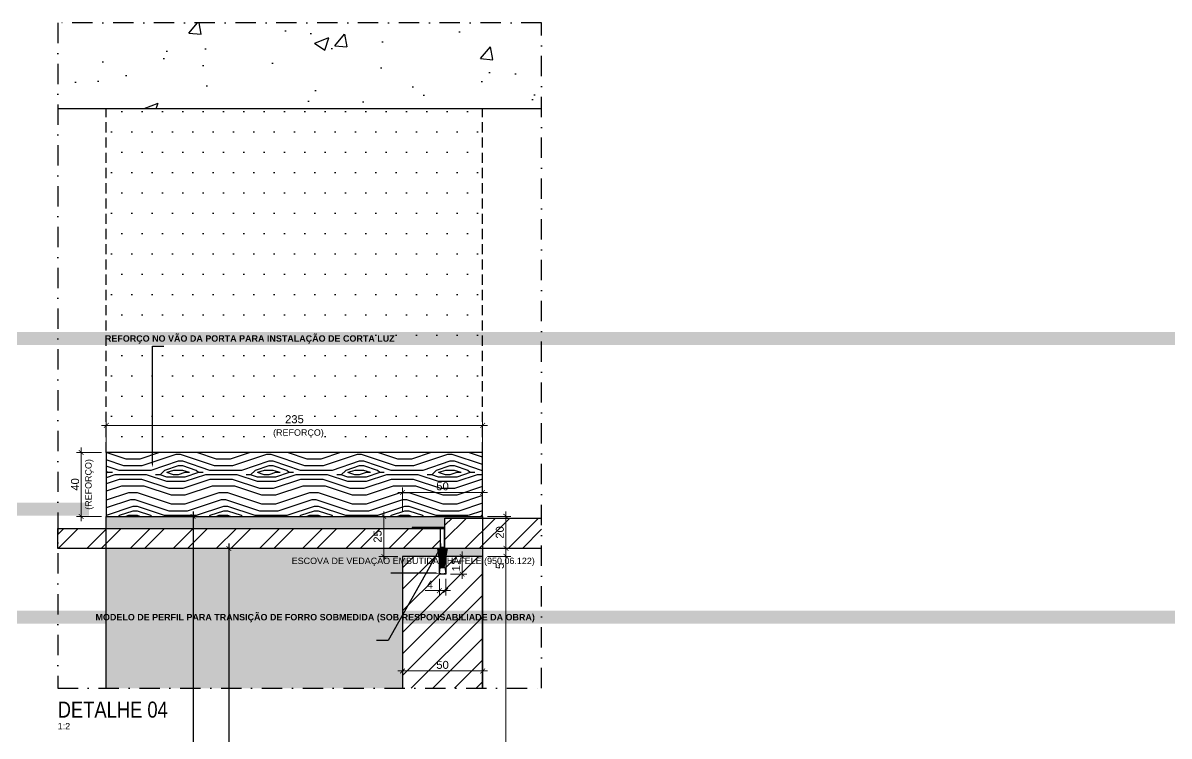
# Model space of a CAD drawing. Header units: millimetres. Extents: x -63251 to 507826, y 5339 to 217512.
# Drawn here: x 86959 to 87675, y 103619 to 104065 of the extents above; entities that cross this region are included whole.
import ezdxf
from ezdxf import colors
from ezdxf.entities.mleader import LeaderData, LeaderLine
from ezdxf.math import Vec2, Vec3

# ---------------------------------------------------------------- set-up
doc = ezdxf.new("R2010")
doc.units = ezdxf.units.MM
doc.header["$PDMODE"] = 3
doc.linetypes.add('TRAÇO 1-1', pattern=[9.525, 6.35, -3.175])
doc.linetypes.add('TRAÇO E PONTO 1-1', pattern=[25.4, 12.7, -6.35, 0, -6.35])
for name, color, linetype in [('_COMENTÁRIOS ARQ', 30, 'Continuous'), ('COTAS', 9, 'Continuous'), ('FERRAGEM', 3, 'Continuous'), ('FERRAGENS', 3, 'Continuous'), ('GESSO', 1, 'Continuous'), ('HACHURA', 21, 'Continuous'), ('MARCENARIA', 4, 'Continuous'), ('PAREDE', 94, 'Continuous'), ('PROJEÇÃO', 8, 'Continuous'), ('TEXTO', 105, 'Continuous'), ('TEXTO TRAÇO PONTO', 105, 'TRAÇO E PONTO 1-1')]:
    doc.layers.add(name, color=color, linetype=linetype)
doc.layers.add('ARQ-COTA', color=12, linetype='Continuous', lineweight=9)
doc.styles.add('1-1', font='arial.ttf', dxfattribs={"height": 0.2})
doc.styles.add('MEDIDA OFICIAL', font='ariblk.ttf')
doc.styles.add('PADRÃO', font='arial.ttf')
doc.styles.add('PADRÃO NEGRITO', font='arialbd.ttf')
doc.styles.add('TITULO', font='swissck.ttf')
doc.dimstyles.new('1-2', dxfattribs={"dimscale": 2, "dimtxt": 2.5, "dimasz": 1.5, "dimexe": 1.5, "dimexo": 1.5, "dimtad": 1, "dimtxsty": 'PADRÃO', "dimblk": 'ARCHTICK', "dimcen": 2.5, "dimdle": 1.5, "dimclrd": 9, "dimclre": 9, "dimclrt": 6, "dimadec": 0, "dimazin": 0, "dimtfac": 1, "dimtmove": 0, "dimatfit": 3, "dimfxl": 1.25, "dimlwd": -1, "dimlwe": -1, "dimarcsym": 0})
doc.dimstyles.new('Med. Ofic.1-2', dxfattribs={"dimscale": 2, "dimtxt": 2.5, "dimasz": 1.5, "dimexe": 1.5, "dimexo": 1.5, "dimtad": 1, "dimtxsty": 'MEDIDA OFICIAL', "dimblk": 'ARCHTICK', "dimcen": 2.5, "dimdle": 1.5, "dimclrd": 9, "dimclre": 9, "dimclrt": 10, "dimadec": 0, "dimazin": 0, "dimtfac": 1, "dimtmove": 0, "dimatfit": 3, "dimfxl": 1.25, "dimlwd": -1, "dimlwe": -1, "dimarcsym": 0})

# ---------------------------------------------------------------- blocks, each defined once
blk = doc.blocks.new('_ArchTick')
at = {"color": 0, "linetype": 'ByBlock', "const_width": 0.15}
blk.add_lwpolyline([(-0.5, -0.5), (0.5, 0.5)], dxfattribs=at)
blk = doc.blocks.new('*D662')
at = {"layer": 'ARQ-COTA', "color": 9, "transparency": 16777216}
blk.add_line((87249.41, 103659.72), (87193.41, 103659.72), dxfattribs=at)
at = {"layer": 'Defpoints', "color": 0, "transparency": 16777216}
for p in [(87196.41, 103659.72), (87196.41, 103659.72), (87246.41, 103659.72)]:
    blk.add_point(p, dxfattribs=at)
at = {"layer": 'ARQ-COTA', "color": 9, "transparency": 16777216, "xscale": 3, "yscale": 3, "zscale": 3, "rotation": 180}
blk.add_blockref('_ArchTick', (87196.41, 103659.72), dxfattribs=at)
at = {"layer": 'ARQ-COTA', "color": 9, "transparency": 16777216, "xscale": 3, "yscale": 3, "zscale": 3}
blk.add_blockref('_ArchTick', (87246.41, 103659.72), dxfattribs=at)
at = {"layer": 'ARQ-COTA', "color": 6, "transparency": 16777216, "insert": (87221.41, 103663.52), "char_height": 5, "attachment_point": 5, "style": 'PADRÃO'}
blk.add_mtext('50', dxfattribs=at)
blk = doc.blocks.new('*D663')
at = {"layer": 'ARQ-COTA', "color": 9, "transparency": 16777216}
for p, q in [((87249.41, 103736.32), (87264.01, 103736.32)), ((87261.01, 103739.32), (87261.01, 103731.32)), ((87249.41, 103731.32), (87264.01, 103731.32)), ((87261.01, 103731.32), (87261.01, 103722.51))]:
    blk.add_line(p, q, dxfattribs=at)
at = {"layer": 'Defpoints', "color": 0, "transparency": 16777216}
for p in [(87246.41, 103736.32), (87246.41, 103731.32), (87261.01, 103731.32)]:
    blk.add_point(p, dxfattribs=at)
at = {"layer": 'ARQ-COTA', "color": 9, "transparency": 16777216, "xscale": 3, "yscale": 3, "zscale": 3}
for p, rotation in [((87261.01, 103736.32), 90), ((87261.01, 103731.32), 270)]:
    blk.add_blockref('_ArchTick', p, dxfattribs=dict(at, rotation=rotation))
at = {"layer": 'ARQ-COTA', "color": 6, "transparency": 16777216, "insert": (87257.22, 103725.42), "char_height": 5, "attachment_point": 5, "rotation": 90, "style": 'PADRÃO'}
blk.add_mtext('5', dxfattribs=at)
blk = doc.blocks.new('*D664')
at = {"layer": 'ARQ-COTA', "color": 9, "transparency": 16777216}
for p, q in [((87249.41, 103756.32), (87264.01, 103756.32)), ((87261.01, 103733.32), (87261.01, 103759.32)), ((87249.41, 103736.32), (87264.01, 103736.32))]:
    blk.add_line(p, q, dxfattribs=at)
at = {"layer": 'Defpoints', "color": 0, "transparency": 16777216}
for p in [(87246.41, 103756.32), (87261.01, 103756.32), (87246.41, 103736.32)]:
    blk.add_point(p, dxfattribs=at)
at = {"layer": 'ARQ-COTA', "color": 9, "transparency": 16777216, "xscale": 3, "yscale": 3, "zscale": 3}
for p, rotation in [((87261.01, 103756.32), 90), ((87261.01, 103736.32), 270)]:
    blk.add_blockref('_ArchTick', p, dxfattribs=dict(at, rotation=rotation))
at = {"layer": 'ARQ-COTA', "color": 6, "transparency": 16777216, "insert": (87257.21, 103746.32), "char_height": 5, "attachment_point": 5, "rotation": 90, "style": 'PADRÃO'}
blk.add_mtext('20', dxfattribs=at)
blk = doc.blocks.new('*D665')
at = {"layer": 'ARQ-COTA', "color": 9, "transparency": 16777216}
for p, q in [((87183.38, 103756.32), (87181.67, 103756.32)), ((87184.67, 103728.32), (87184.67, 103759.32)), ((87193.41, 103731.32), (87181.67, 103731.32))]:
    blk.add_line(p, q, dxfattribs=at)
at = {"layer": 'Defpoints', "color": 0, "transparency": 16777216}
for p in [(87184.67, 103756.32), (87186.38, 103756.32), (87196.41, 103731.32)]:
    blk.add_point(p, dxfattribs=at)
at = {"layer": 'ARQ-COTA', "color": 9, "transparency": 16777216, "xscale": 3, "yscale": 3, "zscale": 3}
for p, rotation in [((87184.67, 103756.32), 90), ((87184.67, 103731.32), 270)]:
    blk.add_blockref('_ArchTick', p, dxfattribs=dict(at, rotation=rotation))
at = {"layer": 'ARQ-COTA', "color": 6, "transparency": 16777216, "insert": (87180.86, 103743.82), "char_height": 5, "attachment_point": 5, "rotation": 90, "style": 'PADRÃO'}
blk.add_mtext('25', dxfattribs=at)
blk = doc.blocks.new('*D666')
at = {"layer": 'ARQ-COTA', "color": 9, "transparency": 16777216}
for p, q in [((87193.41, 103771.34), (87249.41, 103771.34)), ((87196.41, 103759.32), (87196.41, 103774.34)), ((87246.41, 103768.76), (87246.41, 103774.34))]:
    blk.add_line(p, q, dxfattribs=at)
at = {"layer": 'Defpoints', "color": 0, "transparency": 16777216}
for p in [(87246.41, 103771.34), (87246.41, 103765.76), (87196.41, 103756.32)]:
    blk.add_point(p, dxfattribs=at)
at = {"layer": 'ARQ-COTA', "color": 9, "transparency": 16777216, "xscale": 3, "yscale": 3, "zscale": 3, "rotation": 180}
blk.add_blockref('_ArchTick', (87196.41, 103771.34), dxfattribs=at)
at = {"layer": 'ARQ-COTA', "color": 9, "transparency": 16777216, "xscale": 3, "yscale": 3, "zscale": 3}
blk.add_blockref('_ArchTick', (87246.41, 103771.34), dxfattribs=at)
at = {"layer": 'ARQ-COTA', "color": 6, "transparency": 16777216, "insert": (87221.41, 103775.14), "char_height": 5, "attachment_point": 5, "style": 'PADRÃO'}
blk.add_mtext('50', dxfattribs=at)
blk = doc.blocks.new('*D667')
at = {"layer": 'ARQ-COTA', "color": 9, "transparency": 16777216}
for p, q in [((86995.72, 103753.32), (86995.72, 103799.32)), ((87008.41, 103796.32), (86992.72, 103796.32)), ((87008.41, 103756.32), (86992.72, 103756.32))]:
    blk.add_line(p, q, dxfattribs=at)
at = {"layer": 'Defpoints', "color": 0, "transparency": 16777216}
for p in [(86995.72, 103796.32), (87011.41, 103796.32), (87011.41, 103756.32)]:
    blk.add_point(p, dxfattribs=at)
at = {"layer": 'ARQ-COTA', "color": 9, "transparency": 16777216, "xscale": 3, "yscale": 3, "zscale": 3}
for p, rotation in [((86995.72, 103796.32), 90), ((86995.72, 103756.32), 270)]:
    blk.add_blockref('_ArchTick', p, dxfattribs=dict(at, rotation=rotation))
at = {"layer": 'ARQ-COTA', "color": 6, "transparency": 16777216, "insert": (86991.92, 103776.32), "char_height": 5, "attachment_point": 5, "rotation": 90, "style": 'PADRÃO'}
blk.add_mtext('40', dxfattribs=at)
blk = doc.blocks.new('*D668')
at = {"layer": 'ARQ-COTA', "color": 9, "transparency": 16777216}
for p, q in [((87008.41, 103813.25), (87249.41, 103813.25)), ((87011.41, 103799.32), (87011.41, 103816.25)), ((87246.41, 103799.32), (87246.41, 103816.25))]:
    blk.add_line(p, q, dxfattribs=at)
at = {"layer": 'Defpoints', "color": 0, "transparency": 16777216}
for p in [(87246.41, 103813.25), (87011.41, 103796.32), (87246.41, 103796.32)]:
    blk.add_point(p, dxfattribs=at)
at = {"layer": 'ARQ-COTA', "color": 9, "transparency": 16777216, "xscale": 3, "yscale": 3, "zscale": 3, "rotation": 180}
blk.add_blockref('_ArchTick', (87011.41, 103813.25), dxfattribs=at)
at = {"layer": 'ARQ-COTA', "color": 9, "transparency": 16777216, "xscale": 3, "yscale": 3, "zscale": 3}
blk.add_blockref('_ArchTick', (87246.41, 103813.25), dxfattribs=at)
at = {"layer": 'ARQ-COTA', "color": 6, "transparency": 16777216, "insert": (87128.91, 103817.06), "char_height": 5, "attachment_point": 5, "style": 'PADRÃO'}
blk.add_mtext('235', dxfattribs=at)
blk = doc.blocks.new('*D1668')
at = {"layer": 'COTAS', "color": 9, "linetype": 'Continuous', "transparency": 16777216}
blk.add_line((87087.91, 103739.32), (87087.91, 103355.9), dxfattribs=at)
at = {"layer": 'COTAS', "color": 9, "transparency": 16777216}
for p, q in [((87090.91, 103736.32), (87090.91, 103736.32)), ((87090.91, 103358.9), (87090.91, 103358.9))]:
    blk.add_line(p, q, dxfattribs=at)
at = {"layer": 'Defpoints', "color": 0, "transparency": 16777216}
for p in [(87087.91, 103736.32), (87087.91, 103358.9), (87087.91, 103358.9)]:
    blk.add_point(p, dxfattribs=at)
at = {"layer": 'COTAS', "color": 9, "transparency": 16777216, "xscale": 3, "yscale": 3, "zscale": 3}
for p, rotation in [((87087.91, 103736.32), 90), ((87087.91, 103358.9), 270)]:
    blk.add_blockref('_ArchTick', p, dxfattribs=dict(at, rotation=rotation))
at = {"layer": 'COTAS', "color": 10, "transparency": 16777216, "insert": (87084.08, 103547.61), "char_height": 5, "attachment_point": 5, "rotation": 90, "style": 'MEDIDA OFICIAL'}
blk.add_mtext('2925', dxfattribs=at)
blk = doc.blocks.new('*D1669')
at = {"layer": 'COTAS', "color": 9, "linetype": 'Continuous', "transparency": 16777216}
blk.add_line((87065.59, 103759.32), (87065.59, 103355.9), dxfattribs=at)
at = {"layer": 'COTAS', "color": 9, "transparency": 16777216}
for p, q in [((87068.59, 103756.32), (87068.59, 103756.32)), ((87068.59, 103358.9), (87068.59, 103358.9))]:
    blk.add_line(p, q, dxfattribs=at)
at = {"layer": 'Defpoints', "color": 0, "transparency": 16777216}
for p in [(87065.59, 103756.32), (87065.59, 103358.9), (87065.59, 103358.9)]:
    blk.add_point(p, dxfattribs=at)
at = {"layer": 'COTAS', "color": 9, "transparency": 16777216, "xscale": 3, "yscale": 3, "zscale": 3}
for p, rotation in [((87065.59, 103756.32), 90), ((87065.59, 103358.9), 270)]:
    blk.add_blockref('_ArchTick', p, dxfattribs=dict(at, rotation=rotation))
at = {"layer": 'COTAS', "color": 10, "transparency": 16777216, "insert": (87061.76, 103557.61), "char_height": 5, "attachment_point": 5, "rotation": 90, "style": 'MEDIDA OFICIAL'}
blk.add_mtext('2945', dxfattribs=at)
blk = doc.blocks.new('*D1670')
at = {"layer": 'ARQ-COTA', "color": 9, "transparency": 16777216}
for p, q in [((87261.01, 103734.32), (87261.01, 103360.9)), ((87249.41, 103731.32), (87264.01, 103731.32)), ((87249.41, 103363.9), (87264.01, 103363.9))]:
    blk.add_line(p, q, dxfattribs=at)
at = {"layer": 'Defpoints', "color": 0, "transparency": 16777216}
for p in [(87246.41, 103731.32), (87246.41, 103363.9), (87261.01, 103363.9)]:
    blk.add_point(p, dxfattribs=at)
at = {"layer": 'ARQ-COTA', "color": 9, "transparency": 16777216, "xscale": 3, "yscale": 3, "zscale": 3}
for p, rotation in [((87261.01, 103731.32), 90), ((87261.01, 103363.9), 270)]:
    blk.add_blockref('_ArchTick', p, dxfattribs=dict(at, rotation=rotation))
at = {"layer": 'ARQ-COTA', "color": 6, "transparency": 16777216, "insert": (87257.21, 103547.61), "char_height": 5, "attachment_point": 5, "rotation": 90, "style": 'PADRÃO'}
blk.add_mtext('2915', dxfattribs=at)
blk = doc.blocks.new('ESCOVA DE VEDAÇÃO')
at = {"layer": 'FERRAGEM'}
blk.add_lwpolyline([(-1.5, -4), (1.5, -4), (2, -0.5, 0.25), (-2, -0.5)], format="xyb", close=True, dxfattribs=at)
at = {"layer": 'FERRAGEM', "color": 8}
for points in [[(-1.04, -4), (-3.04, -16)], [(-0.79, -4), (-2.3, -16)], [(-0.55, -4), (-1.63, -16)], [(-0.35, -4), (-0.96, -16)], [(-0.21, -4), (-0.45, -16)], [(0.08, -4), (0.33, -16)], [(0.35, -4), (0.96, -16)], [(0.55, -4), (1.63, -16)], [(0.79, -4), (2.3, -16)], [(1.04, -4), (3.04, -16)]]:
    blk.add_lwpolyline(points, dxfattribs=at)
blk = doc.blocks.new('*D1115')
at = {"layer": 'ARQ-COTA', "color": 9, "transparency": 16777216}
for p, q in [((87219.41, 103717.32), (87219.41, 103706.98)), ((87223.41, 103717.32), (87223.41, 103706.98)), ((87219.41, 103709.98), (87210.46, 103709.98)), ((87226.41, 103709.98), (87219.41, 103709.98))]:
    blk.add_line(p, q, dxfattribs=at)
at = {"layer": 'Defpoints', "color": 0, "transparency": 16777216}
for p in [(87219.41, 103720.32), (87223.41, 103720.32), (87219.41, 103709.98)]:
    blk.add_point(p, dxfattribs=at)
at = {"layer": 'ARQ-COTA', "color": 9, "transparency": 16777216, "xscale": 3, "yscale": 3, "zscale": 3, "rotation": 180}
blk.add_blockref('_ArchTick', (87219.41, 103709.98), dxfattribs=at)
at = {"layer": 'ARQ-COTA', "color": 9, "transparency": 16777216, "xscale": 3, "yscale": 3, "zscale": 3}
blk.add_blockref('_ArchTick', (87223.41, 103709.98), dxfattribs=at)
at = {"layer": 'ARQ-COTA', "color": 6, "transparency": 16777216, "insert": (87213.43, 103713.73), "char_height": 5, "attachment_point": 5, "style": 'PADRÃO'}
blk.add_mtext('4', dxfattribs=at)
blk = doc.blocks.new('*D1116')
at = {"layer": 'ARQ-COTA', "color": 9, "transparency": 16777216}
for p, q in [((87233.63, 103734.32), (87233.63, 103717.32)), ((87228.6, 103731.32), (87236.63, 103731.32)), ((87226.41, 103720.32), (87236.63, 103720.32))]:
    blk.add_line(p, q, dxfattribs=at)
at = {"layer": 'Defpoints', "color": 0, "transparency": 16777216}
for p in [(87225.6, 103731.32), (87223.41, 103720.32), (87233.63, 103720.32)]:
    blk.add_point(p, dxfattribs=at)
at = {"layer": 'ARQ-COTA', "color": 9, "transparency": 16777216, "xscale": 3, "yscale": 3, "zscale": 3}
for p, rotation in [((87233.63, 103731.32), 90), ((87233.63, 103720.32), 270)]:
    blk.add_blockref('_ArchTick', p, dxfattribs=dict(at, rotation=rotation))
at = {"layer": 'ARQ-COTA', "color": 6, "transparency": 16777216, "insert": (87229.87, 103725.82), "char_height": 5, "attachment_point": 5, "rotation": 90, "style": 'PADRÃO'}
blk.add_mtext('11', dxfattribs=at)

msp = doc.modelspace()

# ---------------------------------------------------------------- hatches: boundary and pattern name
at = {"layer": 'HACHURA'}
h = msp.add_hatch(dxfattribs=at)
h.set_pattern_fill('AR-CONC', color=21, scale=0.5)
h.set_pattern_definition([(50, (26849.184, 19.814), (91.092334, -7.969543), [9.525, -104.775]), (355, (26849.18, 19.81), (-17.62171, 95.52842), [7.62, -83.82029]), (100.451445, (26856.775, 19.15), (73.470624, 87.558876), [8.095004, -89.04512]), (46.1842, (26849.18, 45.21), (135.53952, -21.02116), [14.2875, -157.1625]), (96.63556, (26860.48, 43.46), (118.70207, 123.71306), [12.14251, -133.5678]), (351.18415, (26849.18, 45.21), (118.70207, 123.71306), [11.42998, -125.72987]), (21, (26861.884, 38.864), (75.807196, -51.1326), [9.525, -104.775]), (326, (26861.88, 38.86), (30.901014, 92.09398), [7.62, -83.82]), (71.451445, (26868.2, 34.6), (106.70821, 40.961384), [8.095004, -89.04497]), (37.5, (26849.184, 19.814), (1.544302, 42.277519), [0, -82.804, 0, -85.09, 0, -84.1375]), (7.5, (26849.184, 19.814), (33.409831, 50.090287), [0, -48.514, 0, -80.899, 0, -32.0675]), (327.5, (26820.863, 19.814), (67.795298, -2.864372), [0, -31.75, 0, -99.06, 0, -131.445]), (317.5, (26808.163, 19.814), (74.06459, 12.713246), [0, -41.275, 0, -65.786, 0, -93.345])])
h.paths.add_polyline_path([(86981.064, 104064.795), (86981.064, 104011.323), (87283.292, 104011.323), (87283.292, 104064.795)])
at = {"layer": 'HACHURA', "true_color": 0x636466}
h = msp.add_hatch(dxfattribs=at)
h.set_pattern_fill('PATRON00077', color=251, scale=40, angle=135, pattern_type=2)
h.set_pattern_definition([(135, (26936.63, -5450.17), (-56.568542, 4e-15), [2, -38]), (225, (26915.418, -5448.754), (-7e-15, -56.568542), [4, -36]), (180, (26923.903, -5451.582), (-28.284271, -28.284271), [2.828, -8.484, 2.828, -5.656, 19.8, -16.9725425]), (180, (26939.46, -5450.168), (-28.284271, -28.284271), [2.8284, -5.6568, 2.8284, -45.2549425]), (180, (26926.73, -5443.097), (-28.284271, -28.284271), [2.8284, -53.740142]), (180, (26925.317, -5438.854), (-28.284271, -28.284271), [2.8284, -53.740142]), (180, (26926.73, -5445.926), (-28.284271, -28.284271), [2.8284, -53.740142]), (180, (26926.73, -5448.754), (-28.284271, -28.284271), [5.6568, -50.911742]), (180, (26898.447, -5462.896), (-28.284271, -28.284271), [5.6568, -50.911742]), (180, (26928.146, -5452.997), (-28.284271, -28.284271), [11.3136, -45.254942]), (180, (26928.146, -5455.825), (-28.284271, -28.284271), [11.3136, -45.254942]), (180, (26901.275, -5445.926), (-28.284271, -28.284271), [11.3136, -45.254942]), (180, (26926.73, -5460.068), (-28.284271, -28.284271), [8.48528, -48.083262]), (180, (26928.146, -5469.967), (-28.284271, -28.284271), [8.48528, -48.083262]), (180, (26928.146, -5464.31), (-28.284271, -28.284271), [8.48528, -48.083262]), (180, (26901.275, -5454.41), (-28.284271, -28.284271), [14.142136, -42.426406]), (180, (26902.69, -5458.653), (-28.284271, -28.284271), [14.142136, -42.426406]), (180, (26906.932, -5448.754), (-28.284271, -28.284271), [19.79899, -36.769553]), (161.565051, (26930.974, -5450.168), (-28.2842713, 28.2842712), [4.472136, -84.970583]), (161.565051, (26916.832, -5452.997), (-28.2842713, 28.2842712), [4.472136, -84.970583]), (161.565051, (26921.074, -5451.582), (-28.2842713, 28.2842712), [4.472136, -84.970583]), (161.565051, (26935.217, -5448.754), (-28.2842713, 28.2842712), [8.944272, -80.498447]), (161.565051, (26916.832, -5455.825), (-28.2842713, 28.2842712), [13.416408, -76.026311]), (161.565051, (26918.246, -5460.068), (-28.2842713, 28.2842712), [17.888544, -71.554175]), (161.565051, (26919.66, -5464.31), (-28.2842713, 28.2842712), [17.888544, -71.554175]), (161.565051, (26915.418, -5477.038), (-28.2842713, 28.2842712), [17.888544, -71.554175]), (161.565051, (26918.246, -5474.21), (-28.2842713, 28.2842712), [22.36068, -67.082039]), (161.565051, (26919.66, -5469.967), (-28.2842713, 28.2842712), [22.36068, -67.082039]), (198.434949, (26921.074, -5448.754), (-28.2842712, -28.2842712), [4.472136, -84.970583]), (198.434949, (26928.146, -5450.168), (-28.2842712, -28.2842712), [4.472136, -84.970583]), (198.434949, (26936.63, -5450.168), (-28.2842712, -28.2842712), [8.944272, -80.498447]), (198.434949, (26923.903, -5445.926), (-28.2842712, -28.2842712), [8.944272, -80.498447]), (198.434949, (26940.873, -5451.582), (-28.2842712, -28.2842712), [13.416408, -76.026311]), (198.434949, (26943.702, -5454.41), (-28.2842712, -28.2842712), [17.888544, -71.554175]), (198.434949, (26916.832, -5430.37), (-28.2842712, -28.2842712), [17.888544, -71.554175]), (198.434949, (26923.903, -5443.097), (-28.2842712, -28.2842712), [17.888544, -71.554175]), (198.434949, (26921.074, -5434.612), (-28.2842712, -28.2842712), [22.36068, -67.082039]), (198.434949, (26922.489, -5438.854), (-28.2842712, -28.2842712), [22.36068, -67.082039])])
h.paths.add_polyline_path([(87011.414, 103796.323), (87011.414, 103756.323), (87246.414, 103756.323), (87246.414, 103796.323)])
at = {"layer": 'HACHURA', "true_color": 0xba9673}
h = msp.add_hatch(color=33, dxfattribs=at)
h.dxf.hatch_style = 1
h.paths.add_polyline_path([(87246.414, 103756.323), (87011.414, 103756.323), (87011.414, 103748.823), (87202.414, 103748.823), (87202.414, 103749.323), (87222.914, 103749.323), (87222.914, 103755.323), (87246.414, 103755.323)])
h.paths.add_polyline_path([(87011.414, 103648.937), (87196.414, 103648.937), (87196.414, 103731.324), (87246.414, 103731.323), (87246.414, 103736.323), (87196.414, 103736.323), (87176.414, 103736.323), (87011.414, 103736.323)])
at = {"layer": 'PROJEÇÃO', "linetype": 'TRAÇO 1-1'}
h = msp.add_hatch(dxfattribs=at)
h.set_pattern_fill('DOTS', color=8, scale=8)
h.set_pattern_definition([(0, (26943.702, -5451.911), (6.35, 12.7), [0, -12.7])])
h.paths.add_polyline_path([(87246.414, 104011.323), (87011.414, 104011.323), (87011.414, 103796.323), (87246.414, 103796.323)])
h = msp.add_hatch(dxfattribs=at)
h.set_pattern_fill('ANSI31', color=8, scale=3)
h.set_pattern_definition([(45, (26943.702, -5439.411), (-6.7351921, 6.7351921), [])])
h.paths.add_polyline_path([(87246.414, 103648.937), (87246.414, 103731.323), (87223.414, 103731.323), (87223.414, 103720.324), (87219.414, 103720.324), (87219.414, 103731.323), (87196.414, 103731.323), (87196.414, 103648.937)])

# ---------------------------------------------------------------- linework, layer by layer
at = {"layer": 'FERRAGEM'}
msp.add_lwpolyline([(87011.414, 103756.323), (87246.414, 103756.323), (87246.414, 103796.323), (87011.414, 103796.323)], close=True, dxfattribs=at)
at = {"layer": 'MARCENARIA'}
for points in [[(87011.414, 103648.937), (87011.414, 103756.323), (87246.414, 103756.323), (87246.414, 103648.937)], [(87246.414, 103648.937), (87246.414, 103731.323), (87223.414, 103731.323), (87223.414, 103720.324), (87219.414, 103720.324), (87219.414, 103731.323), (87196.414, 103731.323), (87196.414, 103648.937)]]:
    msp.add_lwpolyline(points, dxfattribs=at)
at = {"layer": 'PAREDE'}
msp.add_lwpolyline([(86981.064, 104011.323), (87283.292, 104011.323)], dxfattribs=at)
at = {"layer": 'PROJEÇÃO', "color": 8, "linetype": 'TRAÇO 1-1'}
for p, q in [((87011.414, 103796.323), (87011.414, 104011.323)), ((87246.414, 103796.323), (87246.414, 104011.323))]:
    msp.add_line(p, q, dxfattribs=at)
at = {"layer": 'TEXTO TRAÇO PONTO'}
msp.add_lwpolyline([(87283.292, 103648.937), (87283.292, 104064.795), (86981.064, 104064.795), (86981.064, 103648.937)], close=True, dxfattribs=at)

# ---------------------------------------------------------------- texts
at = {"layer": 'TEXTO', "color": 1, "insert": (86981.064, 103630.437), "char_height": 10, "width": 220.061, "attachment_point": 7, "style": 'TITULO'}
msp.add_mtext('DETALHE 04', dxfattribs=at)
at = {"layer": 'TEXTO', "insert": (86981.064, 103627.237), "char_height": 4, "width": 48, "attachment_point": 1, "style": 'PADRÃO'}
msp.add_mtext('1:2', dxfattribs=at)

# ---------------------------------------------------------------- dimensions: what is measured, and where the dimension line sits
at = {"layer": 'ARQ-COTA'}
for base, p1, p2, picture, middle in [((87246.414, 103771.342), (87196.414, 103756.323), (87246.414, 103765.764), '*D666', (87221.414, 103775.145)), ((87196.414, 103659.717), (87246.414, 103659.717), (87196.414, 103659.717), '*D662', (87221.414, 103663.52))]:
    dim = msp.add_linear_dim(base=base, p1=p1, p2=p2, dimstyle='1-2', dxfattribs=at)
    dim.commit()
    dim.dimension.update_dxf_attribs({"geometry": picture, "text_midpoint": middle})
for base, p1, p2, picture, middle in [((87184.667, 103756.323), (87196.414, 103731.323), (87186.383, 103756.323), '*D665', (87180.864, 103743.823)), ((87261.015, 103756.323), (87246.414, 103736.323), (87246.414, 103756.323), '*D664', (87257.212, 103746.323)), ((87261.015, 103731.323), (87246.414, 103736.323), (87246.414, 103731.323), '*D663', (87257.222, 103725.416))]:
    dim = msp.add_linear_dim(base=base, p1=p1, p2=p2, angle=90, dimstyle='1-2', dxfattribs=at)
    dim.commit()
    dim.dimension.update_dxf_attribs({"geometry": picture, "text_midpoint": middle})

# ---------------------------------------------------------------- leaders
at = {"layer": 'COTAS', "ltscale": 0.4}
ml = msp.add_multileader_mtext('Standard', dxfattribs=at)
ml.set_content('BIT 5x5mm', color=105, style='1-1')
ml.set_leader_properties(color=256, linetype='ByLayer', lineweight=-1)
ml.build(insert=Vec2(0, 0))
ml.multileader.update_dxf_attribs({"text_left_attachment_type": 2, "text_right_attachment_type": 2, "dogleg_length": 0.36, "arrow_head_size": 2, "scale": 20})
ctx = ml.context
ctx.base_point, ctx.scale, ctx.arrow_head_size, ctx.landing_gap_size, ctx.plane_origin = Vec3(86011.922, 103937.52), 20, 2, 4, Vec3(85942.947, 103914.309)
ctx.left_attachment, ctx.right_attachment = 2, 2
notes = []
notes.append((ctx, [(0, (1, 1, 0), (86001.864, 103937.52), (1, 0), 10.059, [(0, [(86001.879, 103919.478)], 0, [])])]))
ctx.mtext.insert, ctx.mtext.width, ctx.mtext.flow_direction = Vec3(86015.922, 103939.554), 80.51012, 5
ml = msp.add_multileader_mtext('Standard', dxfattribs=at)
ml.set_content('BIT 5x5mm', color=105, style='1-1')
ml.set_leader_properties(color=256, linetype='ByLayer', lineweight=-1)
ml.build(insert=Vec2(0, 0))
ml.multileader.update_dxf_attribs({"text_left_attachment_type": 2, "text_right_attachment_type": 2, "dogleg_length": 0.36, "arrow_head_size": 2, "scale": 20})
ctx = ml.context
ctx.base_point, ctx.scale, ctx.arrow_head_size, ctx.landing_gap_size, ctx.plane_origin = Vec3(86433.335, 103937.52), 20, 2, 4, Vec3(86538.106, 103914.308)
ctx.left_attachment, ctx.right_attachment = 2, 2
notes.append((ctx, [(0, (1, 1, 0), (86479.189, 103937.52), (-1, 0), 10.059, [(0, [(86479.174, 103919.477)], 0, [])])]))
ctx.mtext.insert, ctx.mtext.width, ctx.mtext.flow_direction = Vec3(86437.335, 103939.554), 80.51012, 5
for ctx, leaders in notes:
    for number, flags, end, landing, length, lines in leaders:
        leader = LeaderData()
        leader.index, (leader.has_last_leader_line, leader.has_dogleg_vector, leader.attachment_direction) = number, flags
        leader.last_leader_point, leader.dogleg_vector, leader.dogleg_length = Vec3(end), Vec3(landing), length
        for number, points, colour, breaks in lines:
            line = LeaderLine()
            line.index, line.vertices, line.color, line.breaks = number, Vec3.list(points), colors.encode_raw_color(colour), breaks
            leader.lines.append(line)
        ctx.leaders.append(leader)

# ---------------------------------------------------------------- next in the draw order: leaders
ml = msp.add_multileader_mtext('Standard', dxfattribs=at)
ml.set_content('{\\fArial|b1|i0|c0|p34;REFORÇO NO VÃO DA PORTA PARA INSTALAÇÃO DE CORTA LUZ}', color=105, style='1-1')
ml.set_leader_properties(color=256, linetype='ByLayer', lineweight=-1)
ml.build(insert=Vec2(0, 0))
ml.multileader.update_dxf_attribs({"text_left_attachment_type": 2, "text_right_attachment_type": 2, "dogleg_length": 0.36, "arrow_head_size": 2, "scale": 20})
ctx = ml.context
ctx.base_point, ctx.scale, ctx.arrow_head_size, ctx.landing_gap_size, ctx.plane_origin = Vec3(87047.409, 103862.726), 20, 2, 4, Vec3(87174.345, 103860.492)
ctx.left_attachment, ctx.right_attachment, ctx.text_align_type = 2, 2, 1
notes = []
notes.append((ctx, [(1, (1, 1, 0), (87040.209, 103862.726), (1, 0), 7.2, [(1, [(87040.209, 103786.927)], 0, [])])]))
ctx.mtext.insert, ctx.mtext.width, ctx.mtext.alignment, ctx.mtext.flow_direction = Vec3(87101.021, 103869.548), 101.4372, 2, 5
ctx.mtext.has_bg_fill, ctx.mtext.bg_color, ctx.mtext.bg_scale_factor, ctx.mtext.bg_transparency, ctx.mtext.use_window_bg_color = 1, -1023563609, 1.5, 0, 0
ml = msp.add_multileader_mtext('Standard', dxfattribs=at)
ml.set_content('{\\fArial|b1|i0|c0|p34;MODELO DE PERFIL PARA TRANSIÇÃO DE FORRO SOBMEDIDA (\\C10;SOB RESPONSABILIADE DA OBRA\\C105;)}', color=105, style='1-1')
ml.set_leader_properties(color=256, linetype='ByLayer', lineweight=-1)
ml.build(insert=Vec2(0, 0))
ml.multileader.update_dxf_attribs({"text_left_attachment_type": 2, "text_right_attachment_type": 2, "dogleg_length": 0.36, "arrow_head_size": 2, "scale": 20})
ctx = ml.context
ctx.base_point, ctx.scale, ctx.arrow_head_size, ctx.landing_gap_size, ctx.plane_origin = Vec3(87103.529, 103678.852), 20, 2, 4, Vec3(87253.511, 103744.149)
ctx.left_attachment, ctx.right_attachment, ctx.text_align_type = 2, 2, 1
notes.append((ctx, [(0, (1, 1, 0), (87187.395, 103678.852), (-1, 0), 7.2, [(0, [(87219.914, 103736.323)], 0, [])])]))
ctx.mtext.insert, ctx.mtext.width, ctx.mtext.alignment, ctx.mtext.flow_direction = Vec3(87141.862, 103695.368), 68.57469, 2, 5
ctx.mtext.has_bg_fill, ctx.mtext.bg_color, ctx.mtext.bg_scale_factor, ctx.mtext.bg_transparency, ctx.mtext.use_window_bg_color = 1, -1023563609, 1.5, 0, 0
for ctx, leaders in notes:
    for number, flags, end, landing, length, lines in leaders:
        leader = LeaderData()
        leader.index, (leader.has_last_leader_line, leader.has_dogleg_vector, leader.attachment_direction) = number, flags
        leader.last_leader_point, leader.dogleg_vector, leader.dogleg_length = Vec3(end), Vec3(landing), length
        for number, points, colour, breaks in lines:
            line = LeaderLine()
            line.index, line.vertices, line.color, line.breaks = number, Vec3.list(points), colors.encode_raw_color(colour), breaks
            leader.lines.append(line)
        ctx.leaders.append(leader)

# ---------------------------------------------------------------- next in the draw order: hatches: boundary and pattern name
at = {"layer": 'FERRAGENS', "true_color": 0x939598}
h = msp.add_hatch(color=252, dxfattribs=at)
h.dxf.hatch_style = 1
h.paths.add_polyline_path([(87220.414, 103739.323), (87220.414, 103736.823), (87222.414, 103736.823), (87222.414, 103748.823), (87202.414, 103748.823), (87202.414, 103749.323), (87222.914, 103749.323), (87222.914, 103736.323), (87219.914, 103736.323), (87219.914, 103739.323)])
at = {"layer": 'HACHURA'}
h = msp.add_hatch(dxfattribs=at)
h.set_pattern_fill('ANSI32', color=8, scale=2)
h.set_pattern_definition([(45, (26920.202, -5449.41), (-13.4703842, 13.4703842), []), (45, (26929.182, -5449.41), (-13.4703842, 13.4703842), [])])
h.paths.add_polyline_path([(87283.292, 103736.323), (87283.292, 103755.323), (87222.914, 103755.323), (87222.914, 103736.323)])
h = msp.add_hatch(dxfattribs=at)
h.set_pattern_fill('ANSI32', color=8, scale=2)
h.set_pattern_definition([(45, (26867.202, -5454.91), (-13.4703842, 13.4703842), []), (45, (26876.182, -5454.91), (-13.4703842, 13.4703842), [])])
h.paths.add_polyline_path([(87219.914, 103736.323), (87219.914, 103748.823), (86981.064, 103748.823), (86981.064, 103736.323)])

# ---------------------------------------------------------------- next in the draw order: linework, layer by layer
at = {"layer": 'FERRAGENS'}
msp.add_lwpolyline([(87219.914, 103739.323), (87219.914, 103736.323), (87222.914, 103736.323), (87222.914, 103749.323), (87202.414, 103749.323), (87202.414, 103748.823), (87222.414, 103748.823), (87222.414, 103736.823), (87220.414, 103736.823), (87220.414, 103739.323)], close=True, dxfattribs=at)
at = {"layer": 'GESSO', "color": 1}
msp.add_lwpolyline([(87283.292, 103736.323), (87222.914, 103736.323), (87222.914, 103755.323), (87283.292, 103755.323)], dxfattribs=at)
msp.add_lwpolyline([(86981.064, 103748.823), (87219.914, 103748.823), (87219.914, 103736.323), (86981.064, 103736.323)], close=True, dxfattribs=at)

# ---------------------------------------------------------------- next in the draw order: block references
at = {"layer": '_COMENTÁRIOS ARQ', "xscale": -1, "rotation": 180}
msp.add_blockref('ESCOVA DE VEDAÇÃO', (87221.414, 103720.324), dxfattribs=at)

# ---------------------------------------------------------------- next in the draw order: texts
at = {"layer": 'COTAS', "color": 10, "insert": (87131.414, 103810.752), "char_height": 4, "width": 99.12947, "attachment_point": 2, "style": 'PADRÃO NEGRITO'}
msp.add_mtext('{\\fArial|b0|i0|c0|p34;\\C6;(REFORÇO)}', dxfattribs=at)
at = {"layer": 'COTAS', "color": 10, "insert": (86998.218, 103776.323), "char_height": 4, "width": 99.12947, "attachment_point": 2, "rotation": 90, "style": 'PADRÃO NEGRITO'}
msp.add_mtext('{\\fArial|b0|i0|c0|p34;\\C6;(REFORÇO)}', dxfattribs=at)

# ---------------------------------------------------------------- next in the draw order: dimensions: what is measured, and where the dimension line sits
at = {"layer": 'ARQ-COTA'}
for base, p1, p2, picture, middle in [((87246.414, 103813.252), (87011.414, 103796.323), (87246.414, 103796.323), '*D668', (87128.914, 103817.057)), ((87219.414, 103709.98), (87223.414, 103720.323), (87219.414, 103720.324), '*D1115', (87213.435, 103713.73))]:
    dim = msp.add_linear_dim(base=base, p1=p1, p2=p2, dimstyle='1-2', dxfattribs=at)
    dim.commit()
    dim.dimension.update_dxf_attribs({"geometry": picture, "text_midpoint": middle})
for base, p1, p2, angle, picture, middle in [((86995.718, 103796.323), (87011.414, 103756.323), (87011.414, 103796.323), 90, '*D667', (86991.916, 103776.323)), ((87233.627, 103720.323), (87225.596, 103731.323), (87223.414, 103720.323), 270, '*D1116', (87229.867, 103725.823))]:
    dim = msp.add_linear_dim(base=base, p1=p1, p2=p2, angle=angle, dimstyle='1-2', dxfattribs=at)
    dim.commit()
    dim.dimension.update_dxf_attribs({"geometry": picture, "text_midpoint": middle})
dim = msp.add_linear_dim(base=(87261.015, 103363.896), p1=(87246.414, 103731.323), p2=(87246.414, 103363.896), angle=90, text='2915', dimstyle='1-2', dxfattribs=at)
dim.commit()
dim.dimension.update_dxf_attribs({"geometry": '*D1670', "text_midpoint": (87257.212, 103547.61)})
at = {"layer": 'COTAS'}
for base, p1, p2, text, picture, middle in [((87065.594, 103358.896), (87065.594, 103756.323), (87065.594, 103358.896), '2945', '*D1669', (87061.759, 103557.61)), ((87087.914, 103358.896), (87087.914, 103736.323), (87087.914, 103358.896), '2925', '*D1668', (87084.079, 103547.61))]:
    dim = msp.add_linear_dim(base=base, p1=p1, p2=p2, angle=90, text=text, dimstyle='Med. Ofic.1-2', dxfattribs=at)
    dim.commit()
    dim.dimension.update_dxf_attribs({"geometry": picture, "text_midpoint": middle})

# ---------------------------------------------------------------- next in the draw order: leaders
at = {"layer": 'COTAS', "ltscale": 0.4}
ml = msp.add_multileader_mtext('Standard', dxfattribs=at)
ml.set_content('PUXADOR CAVA', color=105, style='1-1')
ml.set_leader_properties(color=256, linetype='ByLayer', lineweight=-1)
ml.build(insert=Vec2(0, 0))
ml.multileader.update_dxf_attribs({"text_left_attachment_type": 2, "text_right_attachment_type": 2, "dogleg_length": 0.36, "arrow_head_size": 2, "scale": 20})
ctx = ml.context
ctx.base_point, ctx.scale, ctx.arrow_head_size, ctx.landing_gap_size, ctx.plane_origin = Vec3(86049.948, 103794.397), 20, 2, 4, Vec3(86168.045, 103739.858)
ctx.left_attachment, ctx.right_attachment = 2, 2
notes = []
notes.append((ctx, [(0, (1, 1, 0), (86109.129, 103794.397), (-1, 0), 7.2, [(0, [(86109.114, 103739.463)], 0, [])])]))
ctx.mtext.insert, ctx.mtext.width, ctx.mtext.flow_direction = Vec3(86053.948, 103796.466), 80.51012, 5
ml = msp.add_multileader_mtext('Standard', dxfattribs=at)
ml.set_content('PIVÔ LATERAL CIR-16 ECLISSE', color=105, style='1-1')
ml.set_leader_properties(color=256, linetype='ByLayer', lineweight=-1)
ml.build(insert=Vec2(0, 0))
ml.multileader.update_dxf_attribs({"text_left_attachment_type": 2, "text_right_attachment_type": 2, "dogleg_length": 0.36, "arrow_head_size": 2, "scale": 20})
ctx = ml.context
ctx.base_point, ctx.scale, ctx.arrow_head_size, ctx.landing_gap_size, ctx.plane_origin = Vec3(86312.332, 103787.791), 20, 2, 4, Vec3(86444.765, 103727.457)
ctx.left_attachment, ctx.right_attachment = 2, 2
notes.append((ctx, [(0, (1, 1, 0), (86385.848, 103787.791), (-1, 0), 7.2, [(0, [(86385.833, 103727.062)], 0, [])])]))
ctx.mtext.insert, ctx.mtext.width, ctx.mtext.flow_direction = Vec3(86316.332, 103793.698), 80.51012, 5
ml = msp.add_multileader_mtext('Standard', dxfattribs=at)
ml.set_content('ESCOVA DE VEDAÇÃO EMBUTIDA - HAFELE (950.06.122)', color=105, style='1-1')
ml.set_leader_properties(color=256, linetype='ByLayer', lineweight=-1)
ml.build(insert=Vec2(0, 0))
ml.multileader.update_dxf_attribs({"text_left_attachment_type": 2, "text_right_attachment_type": 2, "dogleg_length": 0.36, "arrow_head_size": 2, "scale": 20})
ctx = ml.context
ctx.base_point, ctx.scale, ctx.arrow_head_size, ctx.landing_gap_size, ctx.plane_origin = Vec3(87123.2, 103720.789), 20, 2, 4, Vec3(87255.331, 103749.538)
ctx.left_attachment, ctx.right_attachment = 2, 2
notes.append((ctx, [(0, (1, 1, 0), (87196.414, 103720.789), (-1, 0), 7.2, [(0, [(87219.414, 103720.79)], 0, [])])]))
ctx.mtext.insert, ctx.mtext.width, ctx.mtext.flow_direction = Vec3(87127.2, 103730.551), 59.99595, 5
ml = msp.add_multileader_mtext('Standard', dxfattribs=at)
ml.set_content('Bit 5 x 5 mm ', color=105, style='1-1')
ml.set_leader_properties(color=256, linetype='ByLayer', lineweight=-1)
ml.build(insert=Vec2(0, 0))
ml.multileader.update_dxf_attribs({"text_left_attachment_type": 2, "text_right_attachment_type": 2, "dogleg_length": 0.36, "arrow_head_size": 2, "scale": 20})
ctx = ml.context
ctx.base_point, ctx.scale, ctx.arrow_head_size, ctx.landing_gap_size, ctx.plane_origin = Vec3(86486.199, 103662.455), 20, 2, 4, Vec3(86420.082, 103691.204)
ctx.left_attachment, ctx.right_attachment = 2, 2
notes.append((ctx, [(0, (1, 1, 0), (86478.999, 103662.455), (1, 0), 7.2, [(0, [(86479.014, 103691.6)], 0, [])])]))
ctx.mtext.insert, ctx.mtext.width, ctx.mtext.flow_direction = Vec3(86490.199, 103664.489), 80.51012, 5
ml = msp.add_multileader_mtext('Standard', dxfattribs=at)
ml.set_content('ACABAMENTO EM {\\fArial|b1|i0|c0|p34;LÂMINAS NATURAIS DE CARVALHO EUROPEU}', color=105, style='1-1')
ml.set_leader_properties(color=256, linetype='ByLayer', lineweight=-1)
ml.build(insert=Vec2(0, 0))
ml.multileader.update_dxf_attribs({"text_left_attachment_type": 2, "text_right_attachment_type": 2, "dogleg_length": 0.36, "arrow_head_size": 2, "scale": 20})
ctx = ml.context
ctx.base_point, ctx.scale, ctx.arrow_head_size, ctx.landing_gap_size, ctx.plane_origin = Vec3(85942.426, 103659.344), 20, 2, 4, Vec3(85998.424, 103689.083)
ctx.left_attachment, ctx.right_attachment = 2, 2
notes.append((ctx, [(1, (1, 1, 0), (86057.355, 103659.344), (-1, 0), 7.2, [(0, [(86057.355, 103689.478)], 0, [])])]))
ctx.mtext.insert, ctx.mtext.width, ctx.mtext.flow_direction = Vec3(85946.426, 103665.264), 104.28206, 5
for ctx, leaders in notes:
    for number, flags, end, landing, length, lines in leaders:
        leader = LeaderData()
        leader.index, (leader.has_last_leader_line, leader.has_dogleg_vector, leader.attachment_direction) = number, flags
        leader.last_leader_point, leader.dogleg_vector, leader.dogleg_length = Vec3(end), Vec3(landing), length
        for number, points, colour, breaks in lines:
            line = LeaderLine()
            line.index, line.vertices, line.color, line.breaks = number, Vec3.list(points), colors.encode_raw_color(colour), breaks
            leader.lines.append(line)
        ctx.leaders.append(leader)

# ---------------------------------------------------------------- next in the draw order: leaders
ml = msp.add_multileader_mtext('Standard', dxfattribs=at)
ml.set_content('{\\fArial|b1|i0|c0|p34;GAXETA COM COR CARVALHO EUROPEU}', color=105, style='1-1')
ml.set_leader_properties(color=256, linetype='ByLayer', lineweight=-1)
ml.build(insert=Vec2(0, 0))
ml.multileader.update_dxf_attribs({"text_left_attachment_type": 2, "text_right_attachment_type": 2, "dogleg_length": 0.36, "arrow_head_size": 2, "scale": 20})
ctx = ml.context
ctx.base_point, ctx.scale, ctx.arrow_head_size, ctx.landing_gap_size, ctx.plane_origin = Vec3(86474.971, 103754.1), 20, 2, 4, Vec3(86401.654, 103757.042)
ctx.left_attachment, ctx.right_attachment, ctx.text_align_type = 2, 2, 1
notes = []
notes.append((ctx, [(0, (1, 1, 0), (86467.771, 103754.1), (1, 0), 7.2, [(0, [(86456.674, 103703.477)], 0, [])])]))
ctx.mtext.insert, ctx.mtext.width, ctx.mtext.alignment, ctx.mtext.flow_direction = Vec3(86501.544, 103762.903), 49.71295, 2, 5
ctx.mtext.has_bg_fill, ctx.mtext.bg_color, ctx.mtext.bg_scale_factor, ctx.mtext.bg_transparency, ctx.mtext.use_window_bg_color = 1, -1023563609, 1.5, 0, 0
for ctx, leaders in notes:
    for number, flags, end, landing, length, lines in leaders:
        leader = LeaderData()
        leader.index, (leader.has_last_leader_line, leader.has_dogleg_vector, leader.attachment_direction) = number, flags
        leader.last_leader_point, leader.dogleg_vector, leader.dogleg_length = Vec3(end), Vec3(landing), length
        for number, points, colour, breaks in lines:
            line = LeaderLine()
            line.index, line.vertices, line.color, line.breaks = number, Vec3.list(points), colors.encode_raw_color(colour), breaks
            leader.lines.append(line)
        ctx.leaders.append(leader)

doc.saveas('drawing.dxf')
